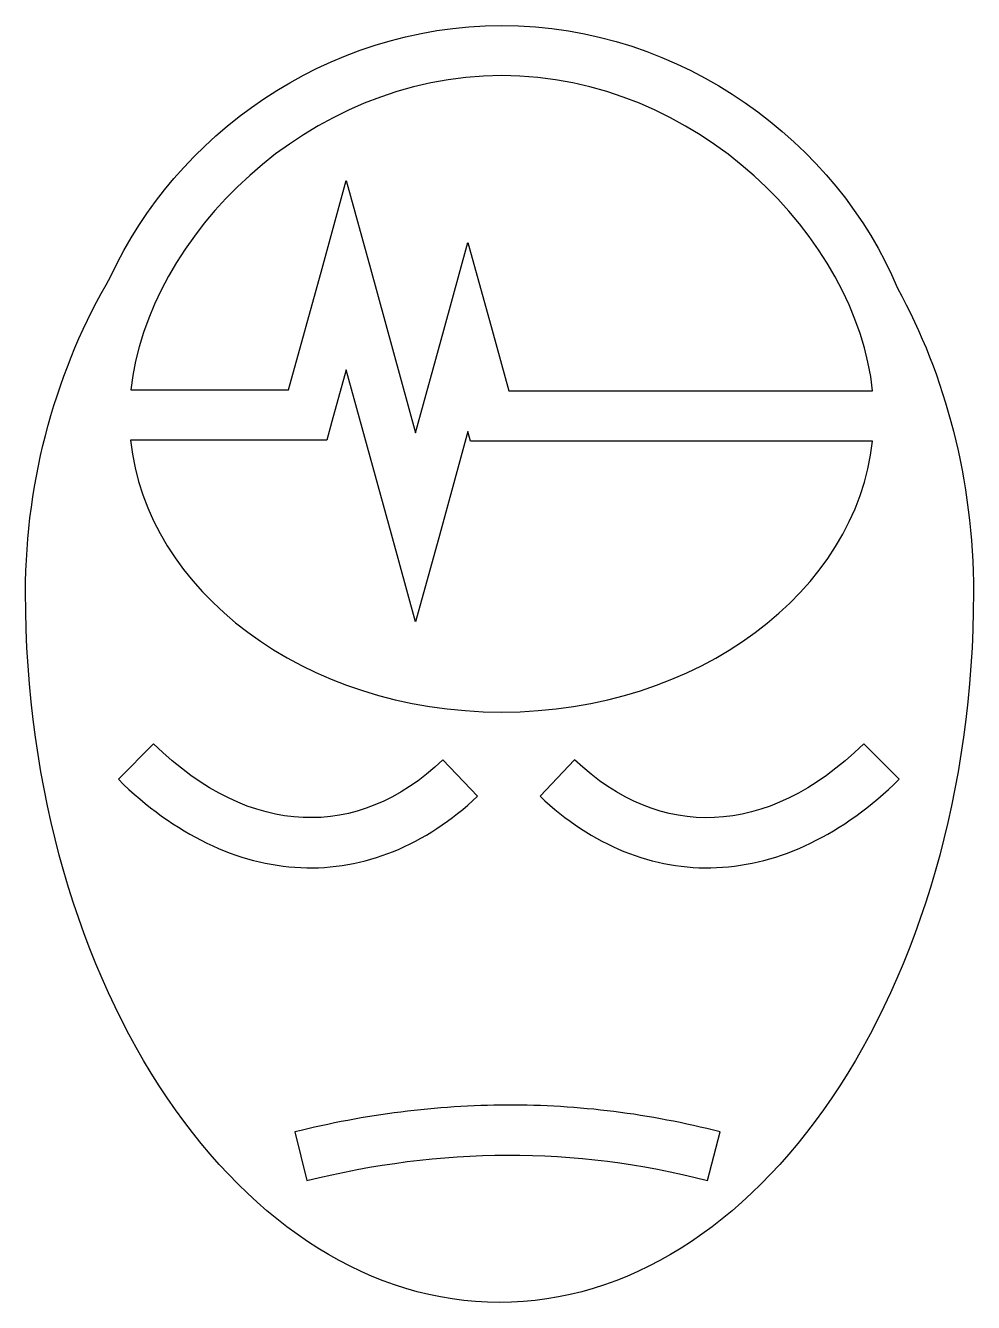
# Model space of a CAD drawing. Header units: centimetres. Extents: x -7.1 to 7.8, y -10 to 10.1.
import ezdxf

# ---------------------------------------------------------------- set-up
doc = ezdxf.new("R2010")
doc.units = ezdxf.units.CM
doc.header["$MEASUREMENT"] = 0
doc.layers.add('Layer 1', color=7, linetype='Continuous')

msp = doc.modelspace()

# ---------------------------------------------------------------- linework, layer by layer
at = {"layer": 'Layer 1'}
for points, knots in [([(0.35581, 10.07418), (-2.41851, 10.07418), (-4.79045, 8.3124), (-5.7849, 6.13544), (-5.7849, 6.13544), (-6.62952, 4.69827), (-7.1277, 2.97318), (-7.1277, 1.15962), (-7.1277, 1.15962), (-7.1277, -1.95457), (-6.26676, -4.77025), (-4.90081, -6.78508), (-4.90081, -6.78508), (-3.53478, -8.79987), (-1.68951, -10.00165), (0.32148, -10.00165), (0.32148, -10.00165), (2.33247, -10.00173), (4.17774, -8.79986), (5.54373, -6.78508), (5.54373, -6.78508), (6.90968, -4.77029), (7.77062, -1.95453), (7.77062, 1.15962), (7.77062, 1.15962), (7.77062, 2.92321), (7.33089, 4.56679), (6.57684, 5.94695), (6.57684, 5.94695), (5.63628, 8.20968), (3.20956, 10.07418), (0.35567, 10.07418), (0.35567, 10.07418), (0.35567, 10.07418), (0.35581, 10.07418), (0.35581, 10.07418)], [0, 0, 0, 0, 0.1, 0.1, 0.1, 0.1, 0.2, 0.2, 0.2, 0.2, 0.3, 0.3, 0.3, 0.3, 0.4, 0.4, 0.4, 0.4, 0.5, 0.5, 0.5, 0.5, 0.6, 0.6, 0.6, 0.6, 0.7, 0.7, 0.7, 0.7, 0.8, 0.8, 0.8, 0.8, 1, 1, 1, 1]), ([(0.35581, 9.28619), (3.41122, 9.28619), (5.93278, 6.74325), (6.18553, 4.32875), (6.18553, 4.32875), (6.18553, 4.32875), (0.4665, 4.32875), (0.4665, 4.32875), (0.4665, 4.32875), (0.4665, 4.32875), (0.20422, 5.2828), (0.20422, 5.2828), (0.20422, 5.2828), (0.20422, 5.2828), (-0.17529, 6.66515), (-0.17529, 6.66515), (-0.17529, 6.66515), (-0.17529, 6.66515), (-0.5548, 5.28288), (-0.5548, 5.28288), (-0.5548, 5.28288), (-0.5548, 5.28288), (-0.99756, 3.67122), (-0.99756, 3.67122), (-0.99756, 3.67122), (-0.99756, 3.67122), (-1.7078, 6.25536), (-1.7078, 6.25536), (-1.7078, 6.25536), (-1.7078, 6.25536), (-2.08858, 7.63763), (-2.08858, 7.63763), (-2.08858, 7.63763), (-2.08858, 7.63763), (-2.46809, 6.25536), (-2.46809, 6.25536), (-2.46809, 6.25536), (-2.46809, 6.25536), (-2.99393, 4.34457), (-2.99393, 4.34457), (-2.99393, 4.34457), (-2.99393, 4.34457), (-5.47395, 4.34457), (-5.47395, 4.34457), (-5.47395, 4.34457), (-5.21167, 6.75434), (-2.69297, 9.28623), (0.35577, 9.28623), (0.35577, 9.28623), (0.35577, 9.28623), (0.35581, 9.28619), (0.35581, 9.28619)], [0, 0, 0, 0, 0.07142857, 0.07142857, 0.07142857, 0.07142857, 0.14285714, 0.14285714, 0.14285714, 0.14285714, 0.21428571, 0.21428571, 0.21428571, 0.21428571, 0.28571429, 0.28571429, 0.28571429, 0.28571429, 0.35714286, 0.35714286, 0.35714286, 0.35714286, 0.42857143, 0.42857143, 0.42857143, 0.42857143, 0.5, 0.5, 0.5, 0.5, 0.57142857, 0.57142857, 0.57142857, 0.57142857, 0.64285714, 0.64285714, 0.64285714, 0.64285714, 0.71428571, 0.71428571, 0.71428571, 0.71428571, 0.78571429, 0.78571429, 0.78571429, 0.78571429, 0.85714286, 0.85714286, 0.85714286, 0.85714286, 1, 1, 1, 1]), ([(-2.08866, 4.66217), (-2.08866, 4.66217), (-1.37834, 2.07938), (-1.37834, 2.07938), (-1.37834, 2.07938), (-1.37834, 2.07938), (-0.99756, 0.69703), (-0.99756, 0.69703), (-0.99756, 0.69703), (-0.99756, 0.69703), (-0.61805, 2.07938), (-0.61805, 2.07938), (-0.61805, 2.07938), (-0.61805, 2.07938), (-0.17529, 3.6923), (-0.17529, 3.6923), (-0.17529, 3.6923), (-0.17529, 3.6923), (-0.13312, 3.54079), (-0.13312, 3.54079), (-0.13312, 3.54079), (-0.13312, 3.54079), (6.18414, 3.5408), (6.18414, 3.5408), (6.18414, 3.5408), (5.93252, 1.19394), (3.45882, -0.71951), (0.35568, -0.71951), (0.35568, -0.71951), (-2.75429, -0.71951), (-5.2344, 1.20251), (-5.47657, 3.55658), (-5.47657, 3.55658), (-5.47657, 3.55658), (-2.39307, 3.55657), (-2.39307, 3.55657), (-2.39307, 3.55657), (-2.39307, 3.55657), (-2.3127, 3.84647), (-2.3127, 3.84647), (-2.3127, 3.84647), (-2.3127, 3.84647), (-2.08866, 4.66213), (-2.08866, 4.66213), (-2.08866, 4.66213), (-2.08866, 4.66213), (-2.08866, 4.66217), (-2.08866, 4.66217)], [0, 0, 0, 0, 0.07692308, 0.07692308, 0.07692308, 0.07692308, 0.15384615, 0.15384615, 0.15384615, 0.15384615, 0.23076923, 0.23076923, 0.23076923, 0.23076923, 0.30769231, 0.30769231, 0.30769231, 0.30769231, 0.38461538, 0.38461538, 0.38461538, 0.38461538, 0.46153846, 0.46153846, 0.46153846, 0.46153846, 0.53846154, 0.53846154, 0.53846154, 0.53846154, 0.61538462, 0.61538462, 0.61538462, 0.61538462, 0.69230769, 0.69230769, 0.69230769, 0.69230769, 0.76923077, 0.76923077, 0.76923077, 0.76923077, 0.84615385, 0.84615385, 0.84615385, 0.84615385, 1, 1, 1, 1]), ([(-5.11548, -1.21634), (-4.34149, -1.97941), (-3.53304, -2.34366), (-2.76597, -2.37722), (-2.76597, -2.37722), (-1.99885, -2.41087), (-1.25096, -2.12021), (-0.56796, -1.47061), (-0.56796, -1.47061), (-0.56796, -1.47061), (-0.02501, -2.04253), (-0.02501, -2.04253), (-0.02501, -2.04253), (-0.83518, -2.81307), (-1.80787, -3.20877), (-2.80152, -3.16525), (-2.80152, -3.16525), (-3.79508, -3.12182), (-4.78763, -2.64519), (-5.66894, -1.77636), (-5.66894, -1.77636), (-5.66894, -1.77636), (-5.11544, -1.21637), (-5.11544, -1.21637), (-5.11544, -1.21637), (-5.11544, -1.21637), (-5.11548, -1.21634), (-5.11548, -1.21634)], [0, 0, 0, 0, 0.125, 0.125, 0.125, 0.125, 0.25, 0.25, 0.25, 0.25, 0.375, 0.375, 0.375, 0.375, 0.5, 0.5, 0.5, 0.5, 0.625, 0.625, 0.625, 0.625, 0.75, 0.75, 0.75, 0.75, 1, 1, 1, 1]), ([(6.04849, -1.21634), (6.04849, -1.21634), (6.60194, -1.77633), (6.60194, -1.77633), (6.60194, -1.77633), (5.72071, -2.6452), (4.72808, -3.12178), (3.73452, -3.16526), (3.73452, -3.16526), (2.74092, -3.20878), (1.76823, -2.81307), (0.95801, -2.04254), (0.95801, -2.04254), (0.95801, -2.04254), (1.50088, -1.47066), (1.50088, -1.47066), (1.50088, -1.47066), (2.18392, -2.12022), (2.93312, -2.41088), (3.70019, -2.37727), (3.70019, -2.37727), (4.46723, -2.34366), (5.27445, -1.97942), (6.04844, -1.21639), (6.04844, -1.21639), (6.04844, -1.21639), (6.04849, -1.21634), (6.04849, -1.21634)], [0, 0, 0, 0, 0.125, 0.125, 0.125, 0.125, 0.25, 0.25, 0.25, 0.25, 0.375, 0.375, 0.375, 0.375, 0.5, 0.5, 0.5, 0.5, 0.625, 0.625, 0.625, 0.625, 0.75, 0.75, 0.75, 0.75, 1, 1, 1, 1]), ([(0.44403, -6.89843), (1.55963, -6.89556), (2.67556, -7.03278), (3.78985, -7.32137), (3.78985, -7.32137), (3.78985, -7.32137), (3.59217, -8.0844), (3.59217, -8.0844), (3.59217, -8.0844), (1.49187, -7.54035), (-0.59941, -7.56152), (-2.70667, -8.08567), (-2.70667, -8.08567), (-2.70667, -8.08567), (-2.89769, -7.32138), (-2.89769, -7.32138), (-2.89769, -7.32138), (-1.78686, -7.0451), (-0.67143, -6.90122), (0.44412, -6.89844), (0.44412, -6.89844), (0.44412, -6.89844), (0.44403, -6.89843), (0.44403, -6.89843)], [0, 0, 0, 0, 0.14285714, 0.14285714, 0.14285714, 0.14285714, 0.28571429, 0.28571429, 0.28571429, 0.28571429, 0.42857143, 0.42857143, 0.42857143, 0.42857143, 0.57142857, 0.57142857, 0.57142857, 0.57142857, 0.71428571, 0.71428571, 0.71428571, 0.71428571, 1, 1, 1, 1])]:
    msp.add_open_spline(points, degree=3, knots=knots, dxfattribs=at)

doc.saveas('drawing.dxf')
